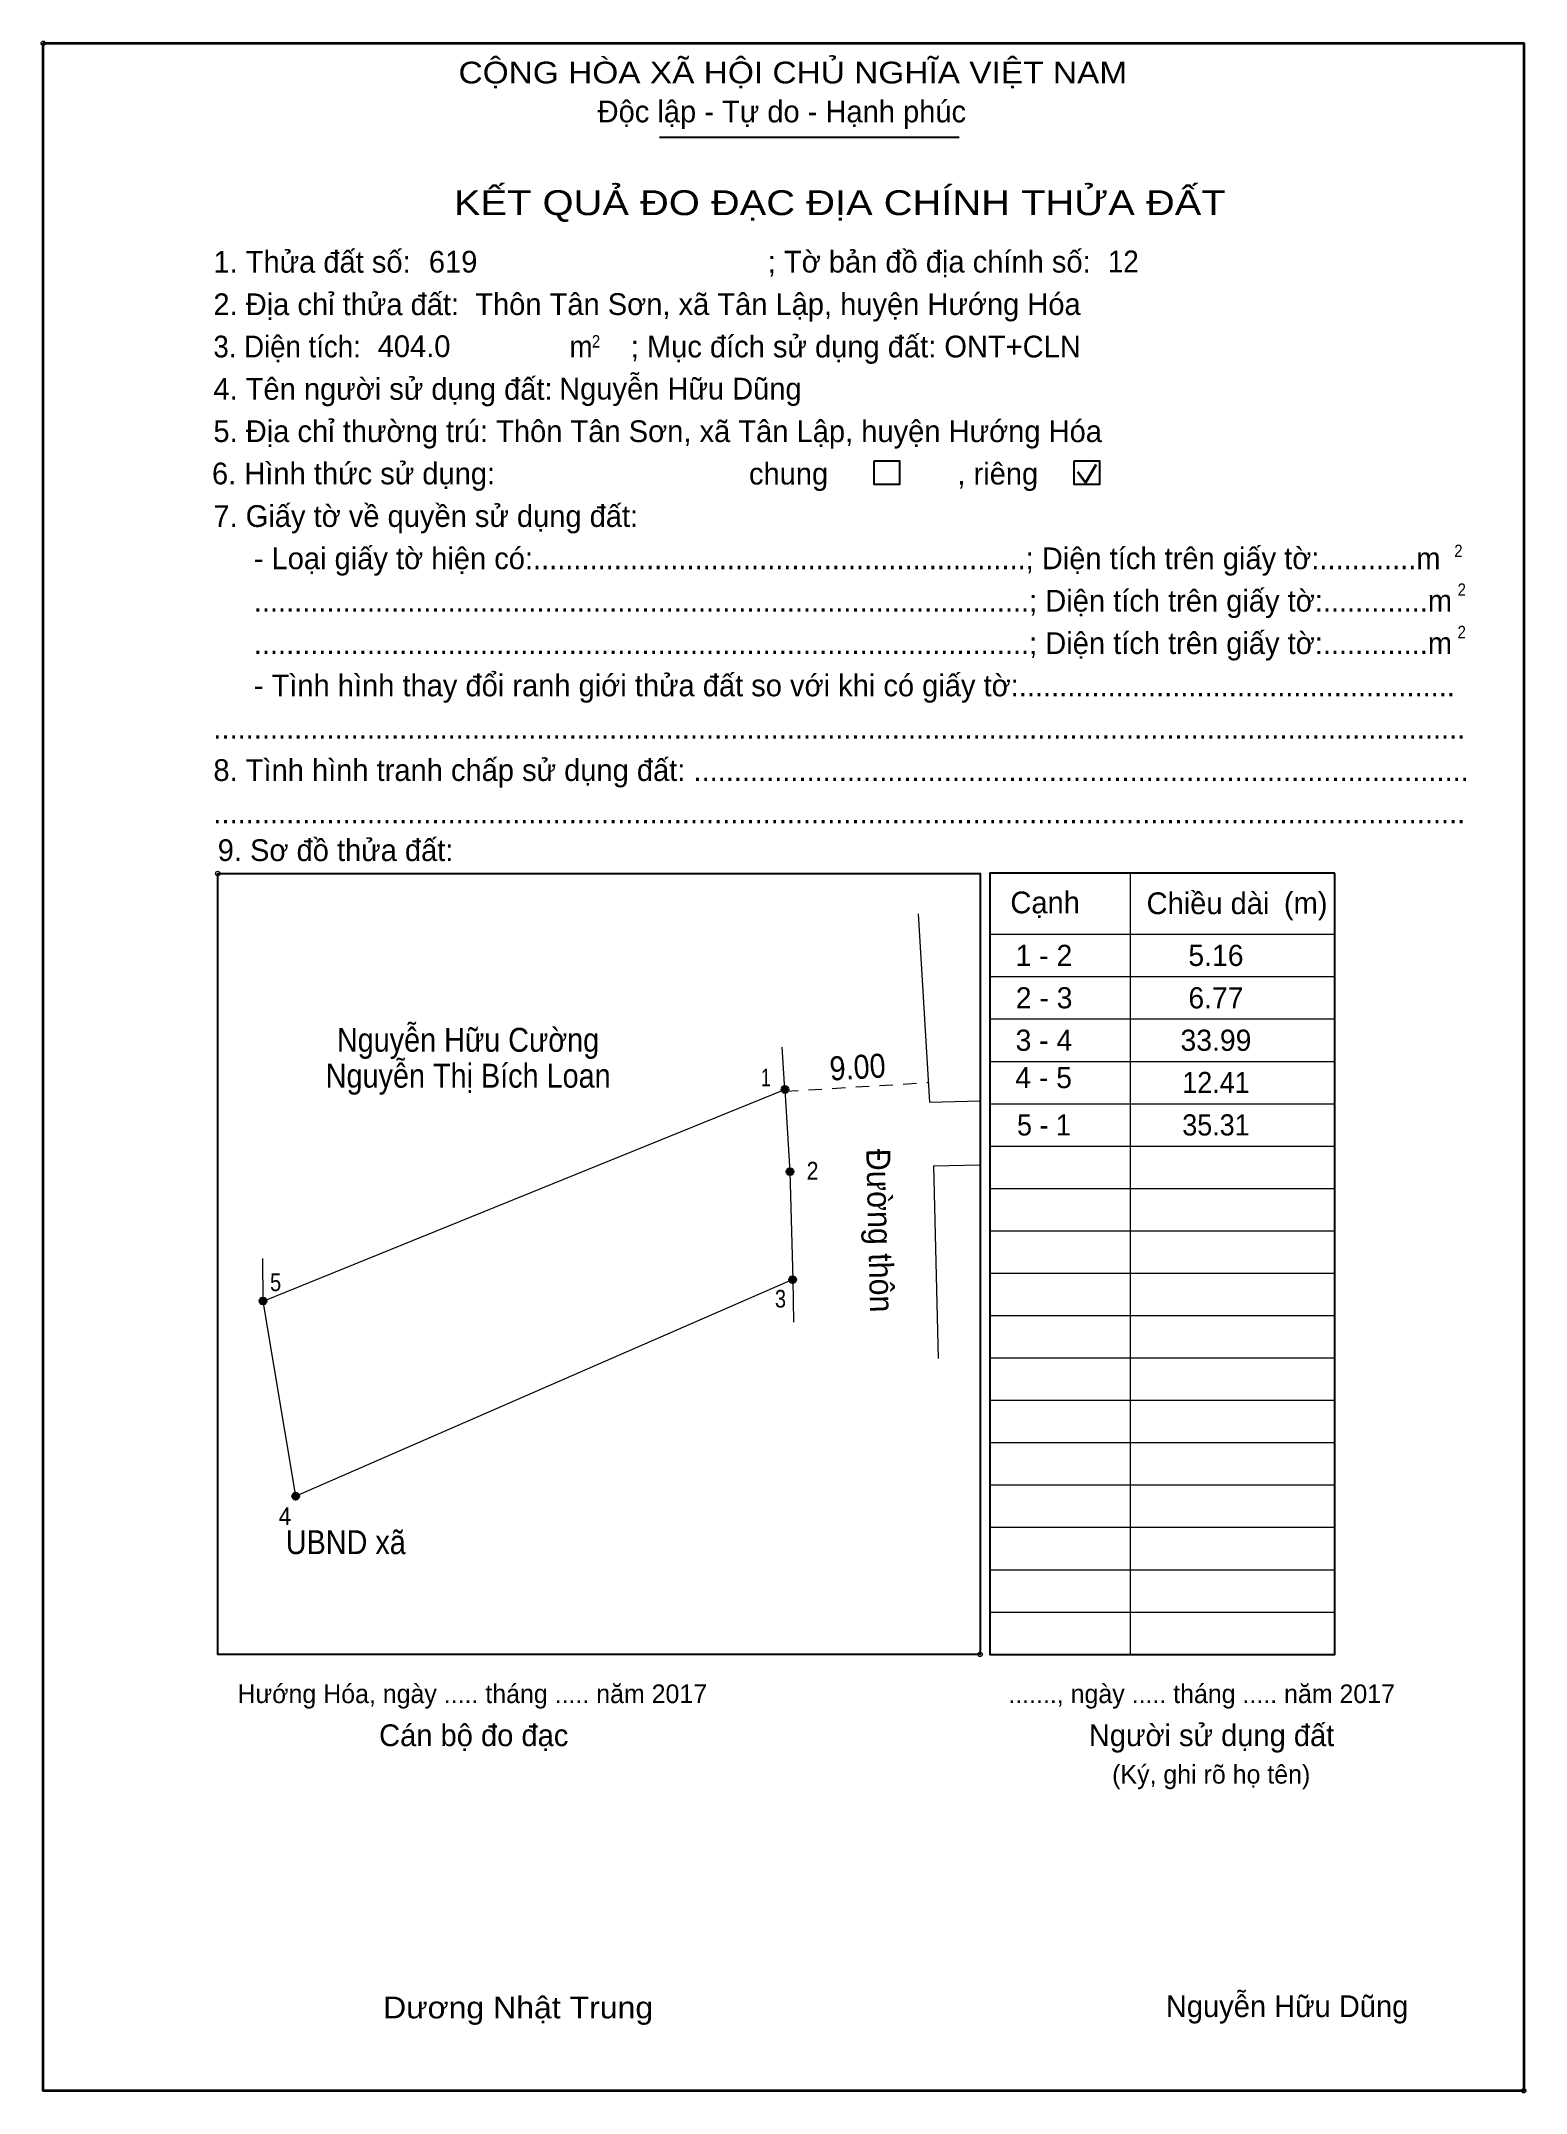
# Model space of a CAD drawing. Header units: metres. Extents: x 548019 to 548112, y 1837625 to 1837754.
import ezdxf
from ezdxf.enums import TextEntityAlignment as Align

# ---------------------------------------------------------------- set-up
doc = ezdxf.new("R2010")
doc.units = ezdxf.units.M
doc.header["$LTSCALE"] = 0.55
doc.header["$PDMODE"] = 32
doc.header["$PDSIZE"] = 0.275
doc.linetypes.add('SHORT_DASHED', pattern=[2.7, 1.5, -1.2])
for name, color, linetype, lineweight in [('1', 7, 'Continuous', 13), ('10', 7, 'Continuous', 13), ('11', 7, 'Continuous', 25), ('2', 7, 'Continuous', 35), ('27', 7, 'Continuous', 13), ('50', 7, 'Continuous', 25)]:
    doc.layers.add(name, color=color, linetype=linetype, lineweight=lineweight)
for name, color, linetype in [('36', 7, 'Continuous'), ('48', 7, 'Continuous'), ('52', 7, 'Continuous'), ('6', 7, 'Continuous'), ('9', 7, 'Continuous')]:
    doc.layers.add(name, color=color, linetype=linetype)

msp = doc.modelspace()

# ---------------------------------------------------------------- hatches: boundary and pattern name
at = {"layer": '11'}
for points in [[(548065.9456, 1837688.2977, 1), (548065.5029, 1837688.2977, 1)], [(548066.2627, 1837683.1425, 1), (548065.8199, 1837683.1425, 1)], [(548066.4266, 1837676.3698, 1), (548065.9839, 1837676.3698, 1)], [(548066.4266, 1837676.3698, 1), (548065.9839, 1837676.3698, 1)], [(548033.2228, 1837675.032, 1), (548032.78, 1837675.032, 1)], [(548035.2665, 1837662.7941, 1), (548034.8237, 1837662.7941, 1)]]:
    msp.add_hatch(color=256, dxfattribs=at).paths.add_polyline_path(points)

# ---------------------------------------------------------------- linework, layer by layer
at = {"layer": '1', "lineweight": 25}
for p, q in [((548057.87, 1837748.01), (548076.65, 1837748.01)), ((548100.21, 1837652.87), (548100.21, 1837701.85))]:
    msp.add_line(p, q, dxfattribs=at)
at = {"layer": '1', "lineweight": 35}
for p, q in [((548084.58, 1837726.34), (548085.23, 1837727.49)), ((548084.06, 1837727.03), (548084.58, 1837726.34))]:
    msp.add_line(p, q, dxfattribs=at)
at = {"layer": '1'}
for p, q in [((548087.37, 1837701.85), (548087.37, 1837652.87)), ((548078.58, 1837698.03), (548093.45, 1837698.03)), ((548093.45, 1837698.03), (548100.21, 1837698.03)), ((548078.58, 1837695.37), (548093.45, 1837695.37)), ((548093.45, 1837695.37), (548100.21, 1837695.37)), ((548078.58, 1837692.72), (548093.45, 1837692.72)), ((548093.45, 1837692.72), (548100.21, 1837692.72)), ((548078.58, 1837690.06), (548093.45, 1837690.06)), ((548093.45, 1837690.06), (548100.21, 1837690.06)), ((548078.58, 1837687.4), (548093.45, 1837687.4)), ((548093.45, 1837687.4), (548100.21, 1837687.4)), ((548078.58, 1837684.75), (548093.45, 1837684.75)), ((548093.45, 1837684.75), (548100.21, 1837684.75)), ((548078.58, 1837682.09), (548093.45, 1837682.09)), ((548093.45, 1837682.09), (548100.21, 1837682.09)), ((548078.58, 1837679.43), (548093.45, 1837679.43)), ((548093.45, 1837679.43), (548100.21, 1837679.43)), ((548078.58, 1837676.78), (548093.45, 1837676.78)), ((548093.45, 1837676.78), (548100.21, 1837676.78)), ((548078.58, 1837674.12), (548093.45, 1837674.12)), ((548093.45, 1837674.12), (548100.21, 1837674.12)), ((548078.58, 1837671.47), (548093.45, 1837671.47)), ((548093.45, 1837671.47), (548100.21, 1837671.47)), ((548078.58, 1837668.81), (548093.45, 1837668.81)), ((548093.45, 1837668.81), (548100.21, 1837668.81)), ((548078.58, 1837666.15), (548093.45, 1837666.15)), ((548093.45, 1837666.15), (548100.21, 1837666.15)), ((548078.58, 1837663.5), (548093.45, 1837663.5)), ((548093.45, 1837663.5), (548100.21, 1837663.5)), ((548078.58, 1837660.84), (548093.45, 1837660.84)), ((548093.45, 1837660.84), (548100.21, 1837660.84)), ((548078.58, 1837658.18), (548093.45, 1837658.18)), ((548093.45, 1837658.18), (548100.21, 1837658.18)), ((548078.58, 1837655.53), (548093.45, 1837655.53)), ((548093.45, 1837655.53), (548100.21, 1837655.53))]:
    msp.add_line(p, q, dxfattribs=at)
at = {"layer": '1', "lineweight": 25}
msp.add_lwpolyline([(548030.16, 1837701.84), (548077.96, 1837701.84), (548077.96, 1837652.87), (548030.16, 1837652.87)], close=True, dxfattribs=at)
msp.add_lwpolyline([(548100.21, 1837701.85), (548078.58, 1837701.85), (548078.58, 1837652.87), (548100.21, 1837652.87), (548100.21, 1837653.35)], dxfattribs=at)
at = {"layer": '1'}
for p in [(548019.22, 1837753.9), (548030.16, 1837701.84), (548077.96, 1837652.87), (548112.05, 1837625.51)]:
    msp.add_point(p, dxfattribs=at)
at = {"layer": '10', "linetype": 'SHORT_DASHED'}
msp.add_line((548065.73, 1837688.18), (548074.72, 1837688.73), dxfattribs=at)
at = {"layer": '10'}
for q in [(548077.96, 1837683.58), (548075.33, 1837671.43)]:
    msp.add_line((548075.04, 1837683.51), q, dxfattribs=at)
msp.add_lwpolyline([(548074.08, 1837699.3), (548074.79, 1837687.51), (548077.96, 1837687.59)], dxfattribs=at)
msp.add_lwpolyline([(548066.21, 1837676.37), (548035.05, 1837662.79), (548033, 1837675.03), (548065.72, 1837688.3), (548066.04, 1837683.14)], close=True, dxfattribs=at)
at = {"layer": '11'}
for centre in [(548065.7243, 1837688.2977), (548066.0413, 1837683.1425), (548066.2053, 1837676.3698), (548066.2053, 1837676.3698), (548033.0014, 1837675.032), (548035.0451, 1837662.7941)]:
    msp.add_circle(centre, 0.2214, dxfattribs=at)
at = {"layer": '2'}
msp.add_lwpolyline([(548019.22, 1837753.9), (548112.05, 1837753.9), (548112.05, 1837625.51), (548019.22, 1837625.51)], close=True, dxfattribs=at)
at = {"layer": '27'}
for p, q in [((548065.72, 1837688.3), (548065.56, 1837690.95)), ((548033, 1837675.03), (548032.98, 1837677.69)), ((548066.21, 1837676.37), (548066.27, 1837673.71))]:
    msp.add_line(p, q, dxfattribs=at)
at = {"layer": '50'}
for points in [[(548071.31, 1837727.71), (548072.9, 1837727.71), (548072.9, 1837726.23), (548071.31, 1837726.23)], [(548083.85, 1837727.71), (548085.44, 1837727.71), (548085.44, 1837726.23), (548083.85, 1837726.23)]]:
    msp.add_lwpolyline(points, close=True, dxfattribs=at)

# ---------------------------------------------------------------- texts
at = {"layer": '1'}
for s, height, width, p in [('CỘNG HÒA XÃ HỘI CHỦ NGHĨA VIỆT NAM', 1.363, 1.15, (548045.26, 1837751.38)), ('3. Diện tích:', 1.363, 0.95, (548029.89, 1837734.2)), ('m', 1.363, 0.95, (548052.22, 1837734.2)), ('2', 0.7791, 0.9, (548053.62, 1837734.82)), ('2', 0.7791, 0.9, (548107.69, 1837721.68)), ('2', 0.7791, 0.9, (548107.9, 1837719.25)), ('2', 0.7791, 0.9, (548107.9, 1837716.59)), ('Dương Nhật Trung', 1.364, 1.1, (548040.53, 1837630.05))]:
    msp.add_text(s, height=height, dxfattribs=dict(at, width=width)).set_placement(p)
for s, height, p in [('Độc lập - Tự do - Hạnh phúc', 1.363, (548053.98, 1837748.94)), ('1. Thửa đất số:', 1.363, (548029.89, 1837739.51)), ('; Tờ bản đồ địa chính số:', 1.363, (548064.65, 1837739.52)), ('2. Địa chỉ thửa đất:', 1.363, (548029.89, 1837736.85)), ('; Mục đích sử dụng đất: ONT+CLN', 1.363, (548056.06, 1837734.2)), ('4. Tên người sử dụng đất:', 1.363, (548029.89, 1837731.54)), ('5. Địa chỉ thường trú: Thôn Tân Sơn, xã Tân Lập, huyện Hướng Hóa', 1.364, (548029.89, 1837728.89)), ('chung                , riêng', 1.363, (548063.47, 1837726.23)), ('7. Giấy tờ về quyền sử dụng đất:', 1.363, (548029.89, 1837723.57)), ('     - Loại giấy tờ hiện có:.............................................................; Diện tích trên giấy tờ:............m', 1.363, (548029.89, 1837720.92)), ('     ................................................................................................; Diện tích trên giấy tờ:.............m', 1.363, (548029.89, 1837718.26)), ('     ................................................................................................; Diện tích trên giấy tờ:.............m', 1.363, (548029.89, 1837715.6)), ('     - Tình hình thay đổi ranh giới thửa đất so với khi có giấy tờ:......................................................', 1.363, (548029.89, 1837712.95)), ('...........................................................................................................................................................', 1.363, (548029.89, 1837710.29)), ('8. Tình hình tranh chấp sử dụng đất: ................................................................................................', 1.363, (548029.89, 1837707.64)), ('...........................................................................................................................................................', 1.363, (548029.89, 1837704.98)), ('9. Sơ đồ thửa đất:', 1.363, (548030.16, 1837702.62)), ('Cạnh', 1.363, (548079.86, 1837699.34)), ('Chiều dài', 1.363, (548088.4, 1837699.29)), ('(m)', 1.363, (548097.01, 1837699.31)), ('Hướng Hóa, ngày ..... tháng ..... năm 2017', 1.169, (548031.4, 1837649.82)), ('......., ngày ..... tháng ..... năm 2017', 1.169, (548079.73, 1837649.82)), ('Cán bộ đo đạc', 1.364, (548040.28, 1837647.12)), ('Người sử dụng đất', 1.363, (548084.78, 1837647.12)), ('(Ký, ghi rõ họ tên)', 1.169, (548086.24, 1837644.77))]:
    msp.add_text(s, height=height, dxfattribs=at).set_placement(p)
at = {"layer": '1', "width": 1.2}
msp.add_text('KẾT QUẢ ĐO ĐẠC ĐỊA CHÍNH THỬA ĐẤT', height=1.558, dxfattribs=at).set_placement((548069.165, 1837743.12), align=Align.CENTER)
at = {"layer": '10'}
for s, rotation, width, p in [('9.00', 3.519, 0.9, (548068.57, 1837688.85)), ('Đường thôn', 271.387, 0.95, (548070.82, 1837684.56))]:
    msp.add_text(s, height=1.5, rotation=rotation, dxfattribs=dict(at, width=width)).set_placement(p)
at = {"layer": '36', "width": 0.9}
for s, p in [('Nguyễn Hữu Cường', (548045.855, 1837690.66)), ('Nguyễn Thị Bích Loan', (548045.865, 1837688.41)), ('UBND xã', (548038.19, 1837659.16))]:
    msp.add_text(s, height=1.5, dxfattribs=at).set_placement(p, align=Align.CENTER)
at = {"layer": '48'}
msp.add_text('6. Hình thức sử dụng:', height=1.364, dxfattribs=at).set_placement((548029.8, 1837726.24))
at = {"layer": '52'}
for s, p in [('1 - 2', (548081.965, 1837696.04)), ('5.16', (548092.75, 1837696.04)), ('2 - 3', (548081.975, 1837693.38)), ('6.77', (548092.75, 1837693.38)), ('3 - 4', (548081.965, 1837690.72)), ('33.99', (548092.75, 1837690.72)), ('4 - 5', (548081.945, 1837688.38))]:
    msp.add_text(s, height=1.328, dxfattribs=at).set_placement(p, align=Align.CENTER)
at = {"layer": '52', "width": 0.95}
for s, p in [('12.41', (548092.75, 1837688.07)), ('5 - 1', (548081.965, 1837685.41)), ('35.31', (548092.75, 1837685.41))]:
    msp.add_text(s, height=1.328, dxfattribs=at).set_placement(p, align=Align.CENTER)
at = {"layer": '6'}
for s, p in [('619', (548043.4, 1837739.52)), ('Thôn Tân Sơn, xã Tân Lập, huyện Hướng Hóa', (548046.31, 1837736.86)), ('404.0', (548040.19, 1837734.22)), ('Nguyễn Hữu Dũng', (548051.57, 1837731.56)), ('Nguyễn Hữu Dũng', (548089.61, 1837630.13))]:
    msp.add_text(s, height=1.363, dxfattribs=at).set_placement(p)
at = {"layer": '6', "width": 0.95}
msp.add_text('12', height=1.363, dxfattribs=at).set_placement((548085.98, 1837739.54))
at = {"layer": '9'}
for s, width, p in [('1', 0.75, (548064.525, 1837688.5)), ('2', 0.9, (548067.46, 1837682.65)), ('5', 0.85, (548033.79, 1837675.65)), ('3', 0.85, (548065.445, 1837674.62)), ('4', 0.95, (548034.375, 1837660.99))]:
    msp.add_text(s, height=1.107, dxfattribs=dict(at, width=width)).set_placement(p, align=Align.CENTER)

doc.saveas('drawing.dxf')
